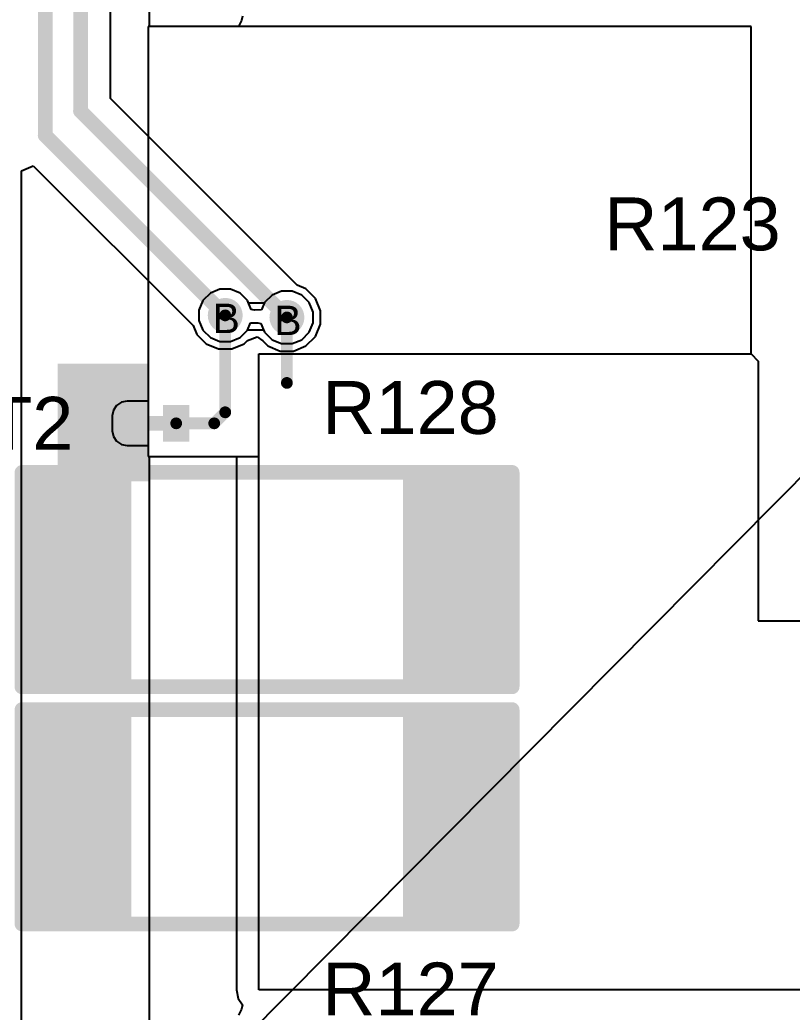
# Model space of a CAD drawing. Header units: inches. Extents: x 0 to 5379, y 0 to 5429.
# Drawn here: x 6.53 to 19.89, y 16.97 to 34.14 of the extents above; entities that cross this region are included whole.
import ezdxf

# ---------------------------------------------------------------- set-up
doc = ezdxf.new("R2010")
doc.units = ezdxf.units.IN
for name, color, linetype in [('Bottom Layer', 5, 'Continuous'), ('Bottom Solder', 6, 'Continuous'), ('Drill Drawing', 1, 'Continuous'), ('GND01', 16, 'Continuous'), ('GND02', 76, 'Continuous'), ('PWR', 156, 'Continuous'), ('SIG 01', 90, 'Continuous'), ('Top Layer', 1, 'Continuous'), ('Top Overlay', 2, 'Continuous'), ('Top Paste', 8, 'Continuous'), ('Top Solder', 216, 'Continuous'), ('Via Holes', 16, 'Continuous')]:
    doc.layers.add(name, color=color, linetype=linetype)
doc.styles.add('Arial', font='', dxfattribs={"height": 0.2})
doc.styles.get('Arial').set_extended_font_data('Arial')

# ---------------------------------------------------------------- blocks, each defined once
blk = doc.blocks.new('N___T___P___97')
at = {"layer": 'Top Layer'}
for points in [[(-0.699, -0.318), (-0.699, 0.318), (-0.241, 0.318), (-0.241, -0.318)], [(0.241, -0.318), (0.241, 0.318), (0.699, 0.318), (0.699, -0.318)], [(-0.385, -0.127), (0.377, -0.127), (0.377, 0.127), (-0.385, 0.127)]]:
    blk.add_hatch(color=1, dxfattribs=at).paths.add_polyline_path(points)
at = {"layer": 'Top Paste'}
for points in [[(-0.699, -0.318), (-0.699, 0.318), (-0.241, 0.318), (-0.241, -0.318)], [(0.241, -0.318), (0.241, 0.318), (0.699, 0.318), (0.699, -0.318)]]:
    blk.add_hatch(color=8, dxfattribs=at).paths.add_polyline_path(points)
blk = doc.blocks.new('RES_2512_102')
at = {"layer": 'Top Layer'}
for points in [[(-4.05, 1.7), (-2.45, 1.7), (-2.45, -1.7), (-4.05, -1.7)], [(2.45, 1.7), (4.05, 1.7), (4.05, -1.7), (2.45, -1.7)]]:
    blk.add_hatch(color=1, dxfattribs=at).paths.add_polyline_path(points)
at = {"layer": 'Top Paste'}
for points in [[(-4.05, 1.7), (-2.45, 1.7), (-2.45, -1.7), (-4.05, -1.7)], [(2.45, 1.7), (4.05, 1.7), (4.05, -1.7), (2.45, -1.7)]]:
    blk.add_hatch(color=8, dxfattribs=at).paths.add_polyline_path(points)
at = {"layer": 'Top Solder'}
for points in [[(-4.152, 1.802), (-2.348, 1.802), (-2.348, -1.802), (-4.152, -1.802)], [(2.348, 1.802), (4.152, 1.802), (4.152, -1.802), (2.348, -1.802)]]:
    blk.add_hatch(color=216, dxfattribs=at).paths.add_polyline_path(points)
at = {"layer": 'Top Overlay'}
for points in [[(-4.242, 1.854, 0.254, 0.254, 0), (4.237, 1.854, 0.254, 0.254, 0)], [(-4.242, -1.854, 0.254, 0.254, 0), (-4.242, 1.854, 0.254, 0.254, 0)], [(4.237, -1.854, 0.254, 0.254, 0), (4.237, 1.854, 0.254, 0.254, 0)], [(-4.242, -1.854, 0.254, 0.254, 0), (4.237, -1.854, 0.254, 0.254, 0)]]:
    blk.add_lwpolyline(points, format="xyseb", dxfattribs=at)
for points in [[(-4.305, 1.854, 0.127, 0.127, 1), (-4.178, 1.854, 0.127, 0.127, 1)], [(-4.305, 1.854, 0.127, 0.127, 1), (-4.178, 1.854, 0.127, 0.127, 1)], [(4.173, 1.854, 0.127, 0.127, 1), (4.3, 1.854, 0.127, 0.127, 1)], [(4.173, 1.854, 0.127, 0.127, 1), (4.3, 1.854, 0.127, 0.127, 1)], [(-4.305, -1.854, 0.127, 0.127, 1), (-4.178, -1.854, 0.127, 0.127, 1)], [(-4.305, -1.854, 0.127, 0.127, 1), (-4.178, -1.854, 0.127, 0.127, 1)], [(4.173, -1.854, 0.127, 0.127, 1), (4.3, -1.854, 0.127, 0.127, 1)], [(4.173, -1.854, 0.127, 0.127, 1), (4.3, -1.854, 0.127, 0.127, 1)]]:
    blk.add_lwpolyline(points, format="xyseb", close=True, dxfattribs=at)
blk = doc.blocks.new('RES_2512_103')
at = {"layer": 'Top Layer'}
for points in [[(-4.05, 1.7), (-2.45, 1.7), (-2.45, -1.7), (-4.05, -1.7)], [(2.45, 1.7), (4.05, 1.7), (4.05, -1.7), (2.45, -1.7)]]:
    blk.add_hatch(color=1, dxfattribs=at).paths.add_polyline_path(points)
at = {"layer": 'Top Paste'}
for points in [[(-4.05, 1.7), (-2.45, 1.7), (-2.45, -1.7), (-4.05, -1.7)], [(2.45, 1.7), (4.05, 1.7), (4.05, -1.7), (2.45, -1.7)]]:
    blk.add_hatch(color=8, dxfattribs=at).paths.add_polyline_path(points)
at = {"layer": 'Top Solder'}
for points in [[(-4.152, 1.802), (-2.348, 1.802), (-2.348, -1.802), (-4.152, -1.802)], [(2.348, 1.802), (4.152, 1.802), (4.152, -1.802), (2.348, -1.802)]]:
    blk.add_hatch(color=216, dxfattribs=at).paths.add_polyline_path(points)
at = {"layer": 'Top Overlay'}
for points in [[(-4.242, 1.854, 0.254, 0.254, 0), (4.237, 1.854, 0.254, 0.254, 0)], [(-4.242, -1.854, 0.254, 0.254, 0), (-4.242, 1.854, 0.254, 0.254, 0)], [(4.237, -1.854, 0.254, 0.254, 0), (4.237, 1.854, 0.254, 0.254, 0)], [(-4.242, -1.854, 0.254, 0.254, 0), (4.237, -1.854, 0.254, 0.254, 0)]]:
    blk.add_lwpolyline(points, format="xyseb", dxfattribs=at)
for points in [[(-4.305, 1.854, 0.127, 0.127, 1), (-4.178, 1.854, 0.127, 0.127, 1)], [(-4.305, 1.854, 0.127, 0.127, 1), (-4.178, 1.854, 0.127, 0.127, 1)], [(4.173, 1.854, 0.127, 0.127, 1), (4.3, 1.854, 0.127, 0.127, 1)], [(4.173, 1.854, 0.127, 0.127, 1), (4.3, 1.854, 0.127, 0.127, 1)], [(-4.305, -1.854, 0.127, 0.127, 1), (-4.178, -1.854, 0.127, 0.127, 1)], [(-4.305, -1.854, 0.127, 0.127, 1), (-4.178, -1.854, 0.127, 0.127, 1)], [(4.173, -1.854, 0.127, 0.127, 1), (4.3, -1.854, 0.127, 0.127, 1)], [(4.173, -1.854, 0.127, 0.127, 1), (4.3, -1.854, 0.127, 0.127, 1)]]:
    blk.add_lwpolyline(points, format="xyseb", close=True, dxfattribs=at)

msp = doc.modelspace()

# ---------------------------------------------------------------- hatches: boundary and pattern name
at = {"layer": 'Bottom Layer'}
h = msp.add_hatch(color=5, dxfattribs=at)
edge = h.paths.add_edge_path()
edge.add_arc((10.084, 29.025), 0.2, 0, 360)
h = msp.add_hatch(color=5, dxfattribs=at)
edge = h.paths.add_edge_path()
edge.add_arc((11.151, 28.99), 0.2, 0, 360)
at = {"layer": 'Bottom Solder'}
h = msp.add_hatch(color=6, dxfattribs=at)
edge = h.paths.add_edge_path()
edge.add_arc((10.084, 29.025), 0.302, 0, 360)
h = msp.add_hatch(color=6, dxfattribs=at)
edge = h.paths.add_edge_path()
edge.add_arc((11.151, 28.99), 0.302, 0, 360)
at = {"layer": 'GND01'}
h = msp.add_hatch(color=16, dxfattribs=at)
edge = h.paths.add_edge_path()
edge.add_arc((10.084, 29.025), 0.2, 0, 360)
h = msp.add_hatch(color=16, dxfattribs=at)
edge = h.paths.add_edge_path()
edge.add_arc((11.151, 28.99), 0.2, 0, 360)
at = {"layer": 'GND02'}
h = msp.add_hatch(color=76, dxfattribs=at)
edge = h.paths.add_edge_path()
edge.add_arc((10.084, 29.025), 0.2, 0, 360)
h = msp.add_hatch(color=76, dxfattribs=at)
edge = h.paths.add_edge_path()
edge.add_arc((11.151, 28.99), 0.2, 0, 360)
at = {"layer": 'PWR'}
h = msp.add_hatch(color=156, dxfattribs=at)
edge = h.paths.add_edge_path()
edge.add_arc((10.084, 29.025), 0.2, 0, 360)
h = msp.add_hatch(color=156, dxfattribs=at)
edge = h.paths.add_edge_path()
edge.add_arc((11.151, 28.99), 0.2, 0, 360)
at = {"layer": 'SIG 01'}
h = msp.add_hatch(color=90, dxfattribs=at)
edge = h.paths.add_edge_path()
edge.add_arc((10.084, 29.025), 0.2, 0, 360)
h = msp.add_hatch(color=90, dxfattribs=at)
edge = h.paths.add_edge_path()
edge.add_arc((11.151, 28.99), 0.2, 0, 360)
at = {"layer": 'Top Layer'}
h = msp.add_hatch(color=1, dxfattribs=at)
edge = h.paths.add_edge_path()
edge.add_arc((10.084, 29.025), 0.2, 0, 360)
h = msp.add_hatch(color=1, dxfattribs=at)
edge = h.paths.add_edge_path()
edge.add_arc((11.151, 28.99), 0.2, 0, 360)
msp.add_hatch(color=1, dxfattribs=at).paths.add_polyline_path([(7.188, 26.155), (8.753, 26.155), (8.753, 28.19), (7.188, 28.19)])
at = {"layer": 'Top Solder'}
h = msp.add_hatch(color=216, dxfattribs=at)
edge = h.paths.add_edge_path()
edge.add_arc((10.084, 29.025), 0.302, 0, 360)
h = msp.add_hatch(color=216, dxfattribs=at)
edge = h.paths.add_edge_path()
edge.add_arc((11.151, 28.99), 0.302, 0, 360)
at = {"layer": 'Via Holes'}
h = msp.add_hatch(color=7, dxfattribs=at)
edge = h.paths.add_edge_path()
edge.add_arc((10.084, 29.025), 0.1, 0, 360)
h = msp.add_hatch(color=7, dxfattribs=at)
edge = h.paths.add_edge_path()
edge.add_arc((11.151, 28.99), 0.1, 0, 360)

# ---------------------------------------------------------------- linework, layer by layer
at = {"layer": 'Bottom Layer'}
for p, q in [((9.827, 29.41), (9.699, 29.282)), ((9.993, 29.479), (9.827, 29.41)), ((10.174, 29.479), (9.993, 29.479)), ((10.341, 29.41), (10.174, 29.479)), ((10.469, 29.282), (10.341, 29.41)), ((10.893, 29.374), (10.766, 29.247)), ((11.06, 29.444), (10.893, 29.374)), ((11.241, 29.444), (11.06, 29.444)), ((11.408, 29.374), (11.241, 29.444)), ((11.535, 29.247), (11.408, 29.374)), ((9.699, 29.282), (9.63, 29.115)), ((10.532, 29.129), (10.469, 29.282)), ((10.766, 29.247), (10.713, 29.121)), ((11.605, 29.08), (11.535, 29.247)), ((9.63, 29.115), (9.63, 28.935)), ((10.588, 29.117), (10.532, 29.129)), ((10.713, 29.121), (10.588, 29.117)), ((11.605, 28.899), (11.605, 29.08)), ((9.63, 28.935), (9.699, 28.768)), ((10.469, 28.768), (10.521, 28.894)), ((10.521, 28.894), (10.646, 28.898)), ((10.646, 28.898), (10.702, 28.886)), ((10.702, 28.886), (10.766, 28.732)), ((11.535, 28.732), (11.605, 28.899)), ((9.699, 28.768), (9.827, 28.64)), ((10.341, 28.64), (10.469, 28.768)), ((10.766, 28.732), (10.893, 28.605)), ((11.408, 28.605), (11.535, 28.732)), ((9.827, 28.64), (9.993, 28.571)), ((9.993, 28.571), (10.174, 28.571)), ((10.174, 28.571), (10.341, 28.64)), ((10.893, 28.605), (11.06, 28.536)), ((11.06, 28.536), (11.241, 28.536)), ((11.241, 28.536), (11.408, 28.605))]:
    msp.add_line(p, q, dxfattribs=at)
at = {"layer": 'Bottom Solder'}
msp.add_line((6.245, 12.319), (5379.208, 5429.208), dxfattribs=at)
at = {"layer": 'GND01'}
for p, q in [((9.827, 29.41), (9.699, 29.282)), ((9.993, 29.479), (9.827, 29.41)), ((10.174, 29.479), (9.993, 29.479)), ((10.341, 29.41), (10.174, 29.479)), ((10.469, 29.282), (10.341, 29.41)), ((10.893, 29.374), (10.766, 29.247)), ((11.06, 29.444), (10.893, 29.374)), ((11.241, 29.444), (11.06, 29.444)), ((11.408, 29.374), (11.241, 29.444)), ((11.535, 29.247), (11.408, 29.374)), ((9.699, 29.282), (9.63, 29.115)), ((10.487, 29.238), (10.469, 29.282)), ((10.762, 29.238), (10.487, 29.238)), ((10.766, 29.247), (10.762, 29.238)), ((11.605, 29.08), (11.535, 29.247)), ((9.63, 29.115), (9.63, 28.935)), ((11.605, 28.899), (11.605, 29.08)), ((9.63, 28.935), (9.699, 28.768)), ((11.535, 28.732), (11.605, 28.899)), ((9.699, 28.768), (9.827, 28.64)), ((10.341, 28.64), (10.469, 28.768)), ((10.469, 28.768), (10.472, 28.777)), ((10.472, 28.777), (10.747, 28.777)), ((10.747, 28.777), (10.766, 28.732)), ((10.766, 28.732), (10.893, 28.605)), ((11.408, 28.605), (11.535, 28.732)), ((9.827, 28.64), (9.993, 28.571)), ((9.993, 28.571), (10.174, 28.571)), ((10.174, 28.571), (10.341, 28.64)), ((10.893, 28.605), (11.06, 28.536)), ((11.06, 28.536), (11.241, 28.536)), ((11.241, 28.536), (11.408, 28.605))]:
    msp.add_line(p, q, dxfattribs=at)
at = {"layer": 'GND02'}
for p, q in [((9.827, 29.41), (9.699, 29.282)), ((9.993, 29.479), (9.827, 29.41)), ((10.174, 29.479), (9.993, 29.479)), ((10.341, 29.41), (10.174, 29.479)), ((10.469, 29.282), (10.341, 29.41)), ((10.893, 29.374), (10.766, 29.247)), ((11.06, 29.444), (10.893, 29.374)), ((11.241, 29.444), (11.06, 29.444)), ((11.408, 29.374), (11.241, 29.444)), ((11.535, 29.247), (11.408, 29.374)), ((9.699, 29.282), (9.63, 29.115)), ((10.487, 29.238), (10.469, 29.282)), ((10.762, 29.238), (10.487, 29.238)), ((10.766, 29.247), (10.762, 29.238)), ((11.605, 29.08), (11.535, 29.247)), ((9.63, 29.115), (9.63, 28.935)), ((11.605, 28.899), (11.605, 29.08)), ((9.63, 28.935), (9.699, 28.768)), ((11.535, 28.732), (11.605, 28.899)), ((9.699, 28.768), (9.827, 28.64)), ((10.341, 28.64), (10.469, 28.768)), ((10.469, 28.768), (10.472, 28.777)), ((10.472, 28.777), (10.747, 28.777)), ((10.747, 28.777), (10.766, 28.732)), ((10.766, 28.732), (10.893, 28.605)), ((11.408, 28.605), (11.535, 28.732)), ((9.827, 28.64), (9.993, 28.571)), ((9.993, 28.571), (10.174, 28.571)), ((10.174, 28.571), (10.341, 28.64)), ((10.893, 28.605), (11.06, 28.536)), ((11.06, 28.536), (11.241, 28.536)), ((11.241, 28.536), (11.408, 28.605))]:
    msp.add_line(p, q, dxfattribs=at)
at = {"layer": 'PWR'}
for p, q in [((9.827, 29.41), (9.699, 29.282)), ((9.993, 29.479), (9.827, 29.41)), ((10.174, 29.479), (9.993, 29.479)), ((10.341, 29.41), (10.174, 29.479)), ((10.469, 29.282), (10.341, 29.41)), ((10.893, 29.374), (10.766, 29.247)), ((11.06, 29.444), (10.893, 29.374)), ((11.241, 29.444), (11.06, 29.444)), ((11.408, 29.374), (11.241, 29.444)), ((11.535, 29.247), (11.408, 29.374)), ((9.699, 29.282), (9.63, 29.115)), ((10.487, 29.238), (10.469, 29.282)), ((10.762, 29.238), (10.487, 29.238)), ((10.766, 29.247), (10.762, 29.238)), ((11.605, 29.08), (11.535, 29.247)), ((9.63, 29.115), (9.63, 28.935)), ((11.605, 28.899), (11.605, 29.08)), ((9.63, 28.935), (9.699, 28.768)), ((11.535, 28.732), (11.605, 28.899)), ((9.699, 28.768), (9.827, 28.64)), ((10.341, 28.64), (10.469, 28.768)), ((10.469, 28.768), (10.472, 28.777)), ((10.472, 28.777), (10.747, 28.777)), ((10.747, 28.777), (10.766, 28.732)), ((10.766, 28.732), (10.893, 28.605)), ((11.408, 28.605), (11.535, 28.732)), ((9.827, 28.64), (9.993, 28.571)), ((9.993, 28.571), (10.174, 28.571)), ((10.174, 28.571), (10.341, 28.64)), ((10.893, 28.605), (11.06, 28.536)), ((11.06, 28.536), (11.241, 28.536)), ((11.241, 28.536), (11.408, 28.605))]:
    msp.add_line(p, q, dxfattribs=at)
at = {"layer": 'SIG 01'}
for p, q in [((8.098, 32.774), (8.098, 47.099)), ((11.328, 29.545), (8.098, 32.774)), ((6.561, 31.528), (6.764, 31.612)), ((6.764, 31.612), (9.528, 28.848)), ((6.561, 16.366), (6.561, 31.528)), ((11.48, 29.482), (11.328, 29.545)), ((11.643, 29.319), (11.48, 29.482)), ((11.732, 29.105), (11.643, 29.319)), ((11.732, 28.874), (11.732, 29.105)), ((9.528, 28.848), (9.591, 28.696)), ((11.643, 28.66), (11.732, 28.874)), ((9.591, 28.696), (9.755, 28.532)), ((9.755, 28.532), (9.968, 28.444)), ((10.199, 28.444), (10.413, 28.532)), ((10.413, 28.532), (10.468, 28.588)), ((10.468, 28.588), (10.638, 28.653)), ((10.638, 28.653), (10.732, 28.586)), ((10.732, 28.586), (10.821, 28.497)), ((10.821, 28.497), (11.035, 28.409)), ((11.266, 28.409), (11.48, 28.497)), ((11.48, 28.497), (11.643, 28.66)), ((9.968, 28.444), (10.199, 28.444)), ((11.035, 28.409), (11.266, 28.409))]:
    msp.add_line(p, q, dxfattribs=at)
for points in [[(6.97, 32.139, 0.254, 0.254, 0), (6.97, 65.946, 0.254, 0.254, 0)], [(7.581, 32.56, 0.254, 0.254, 0), (7.581, 65.709, 0.254, 0.254, 0)], [(7.581, 32.56, 0.254, 0.254, 0), (11.151, 28.99, 0.254, 0.254, 0)], [(6.97, 32.139, 0.254, 0.254, 0), (10.084, 29.025, 0.254, 0.254, 0)]]:
    msp.add_lwpolyline(points, format="xyseb", dxfattribs=at)
for points in [[(7.517, 32.56, 0.127, 0.127, 1), (7.644, 32.56, 0.127, 0.127, 1)], [(7.517, 32.56, 0.127, 0.127, 1), (7.644, 32.56, 0.127, 0.127, 1)], [(6.906, 32.139, 0.127, 0.127, 1), (7.033, 32.139, 0.127, 0.127, 1)], [(6.906, 32.139, 0.127, 0.127, 1), (7.033, 32.139, 0.127, 0.127, 1)], [(10.02, 29.025, 0.127, 0.127, 1), (10.147, 29.025, 0.127, 0.127, 1)], [(11.087, 28.99, 0.127, 0.127, 1), (11.214, 28.99, 0.127, 0.127, 1)]]:
    msp.add_lwpolyline(points, format="xyseb", close=True, dxfattribs=at)
at = {"layer": 'Top Layer'}
for p, q in [((8.766, 43.685), (8.766, 34.021)), ((10.383, 34.199), (10.364, 34.123)), ((8.753, 34.021), (8.753, 26.587)), ((19.182, 34.021), (8.753, 34.021)), ((10.316, 34.021), (8.753, 34.021)), ((8.753, 34.021), (8.753, 27.73)), ((8.766, 34.021), (8.753, 34.021)), ((8.753, 34.021), (8.753, 27.73)), ((10.364, 34.123), (10.316, 34.021)), ((19.182, 28.36), (19.182, 34.021)), ((10.668, 26.587), (10.668, 28.36)), ((10.668, 28.36), (19.182, 28.36)), ((10.668, 28.36), (19.182, 28.36)), ((10.668, 26.587), (10.668, 28.36)), ((19.182, 28.36), (19.304, 28.233)), ((19.304, 28.233), (19.304, 23.742)), ((8.753, 27.73), (8.753, 27.544)), ((8.753, 27.73), (8.753, 27.544)), ((8.205, 27.468), (8.149, 27.384)), ((8.205, 27.468), (8.149, 27.384)), ((8.289, 27.525), (8.205, 27.468)), ((8.289, 27.525), (8.205, 27.468)), ((8.389, 27.544), (8.289, 27.525)), ((8.389, 27.544), (8.289, 27.525)), ((8.753, 27.544), (8.389, 27.544)), ((8.753, 27.544), (8.389, 27.544)), ((8.149, 27.384), (8.13, 27.285)), ((8.149, 27.384), (8.13, 27.285)), ((8.13, 27.285), (8.13, 27.031)), ((8.13, 27.285), (8.13, 27.031)), ((8.13, 27.031), (8.149, 26.932)), ((8.13, 27.031), (8.149, 26.932)), ((8.149, 26.932), (8.205, 26.848)), ((8.149, 26.932), (8.205, 26.848)), ((8.205, 26.848), (8.289, 26.792)), ((8.205, 26.848), (8.289, 26.792)), ((8.289, 26.792), (8.389, 26.772)), ((8.289, 26.792), (8.389, 26.772)), ((8.389, 26.772), (8.753, 26.772)), ((8.389, 26.772), (8.753, 26.772)), ((8.753, 26.772), (8.753, 26.587)), ((8.753, 26.772), (8.753, 26.587)), ((8.753, 26.587), (10.668, 26.587)), ((8.753, 26.587), (9.718, 26.587)), ((8.753, 26.587), (8.766, 26.587)), ((8.766, 26.587), (8.766, 12.817)), ((9.718, 26.587), (9.718, 26.587)), ((9.718, 26.587), (10.28, 26.587)), ((10.28, 26.587), (10.28, 17.36)), ((10.668, 17.36), (10.668, 26.587)), ((19.304, 23.742), (24.348, 23.742)), ((10.28, 17.36), (10.309, 17.211)), ((24.348, 17.36), (10.668, 17.36)), ((10.309, 17.211), (10.383, 17.101)), ((10.364, 17.025), (10.316, 16.923)), ((10.383, 17.101), (10.364, 17.025))]:
    msp.add_line(p, q, dxfattribs=at)
for points in [[(10.084, 27.349, 0.203, 0.203, 0), (10.084, 29.025, 0.203, 0.203, 0)], [(11.151, 27.857, 0.203, 0.203, 0), (11.151, 28.99, 0.203, 0.203, 0)], [(9.894, 27.158, 0.203, 0.203, 0), (10.084, 27.349, 0.203, 0.203, 0)], [(9.236, 27.158, 0.203, 0.203, 0), (9.894, 27.158, 0.203, 0.203, 0)]]:
    msp.add_lwpolyline(points, format="xyseb", dxfattribs=at)
for points in [[(10.033, 29.025, 0.102, 0.102, 1), (10.135, 29.025, 0.102, 0.102, 1)], [(11.1, 28.99, 0.102, 0.102, 1), (11.201, 28.99, 0.102, 0.102, 1)], [(11.1, 27.857, 0.102, 0.102, 1), (11.201, 27.857, 0.102, 0.102, 1)], [(10.033, 27.349, 0.102, 0.102, 1), (10.135, 27.349, 0.102, 0.102, 1)], [(10.033, 27.349, 0.102, 0.102, 1), (10.135, 27.349, 0.102, 0.102, 1)], [(9.185, 27.158, 0.102, 0.102, 1), (9.286, 27.158, 0.102, 0.102, 1)], [(9.843, 27.158, 0.102, 0.102, 1), (9.944, 27.158, 0.102, 0.102, 1)], [(9.843, 27.158, 0.102, 0.102, 1), (9.944, 27.158, 0.102, 0.102, 1)]]:
    msp.add_lwpolyline(points, format="xyseb", close=True, dxfattribs=at)
at = {"layer": 'Top Solder'}
msp.add_line((6.245, 12.319), (5379.208, 5429.208), dxfattribs=at)

# ---------------------------------------------------------------- block references
at = {"rotation": 180}
msp.add_blockref('N___T___P___97', (8.766, 27.158), dxfattribs=at)
for name, p in [('RES_2512_103', (10.81, 24.455)), ('RES_2512_102', (10.81, 20.353))]:
    msp.add_blockref(name, p)

# ---------------------------------------------------------------- texts
at = {"layer": 'Drill Drawing', "style": 'Arial'}
for p in [(9.864, 28.72), (10.931, 28.685)]:
    msp.add_text('B', height=0.508, dxfattribs=at).set_placement(p)
at = {"layer": 'Top Overlay', "style": 'Arial'}
for s, p in [('R123', (16.638, 30.15)), ('R128', (11.761, 26.975)), ('NT2', (5.044, 26.701)), ('R127', (11.761, 16.917))]:
    msp.add_text(s, height=0.9144, dxfattribs=at).set_placement(p)

doc.saveas('drawing.dxf')
